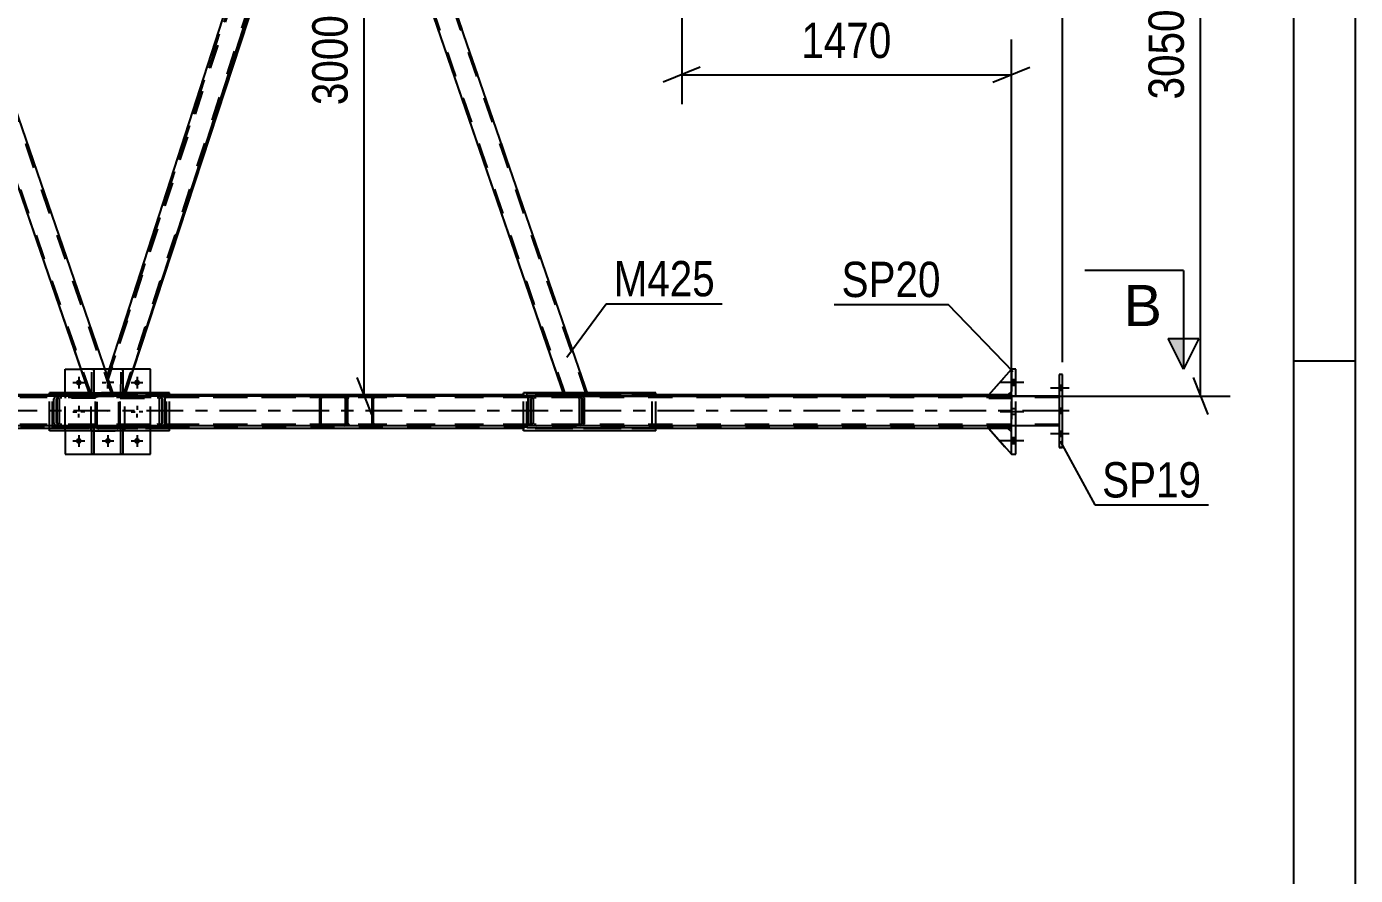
# Model space of a CAD drawing. Header units: millimetres. Extents: x -836 to 353, y -855 to -14.
# Drawn here: x 244.9 to 352.6, y -152.1 to -83.2 of the extents above; entities that cross this region are included whole.
import ezdxf

# ---------------------------------------------------------------- set-up
doc = ezdxf.new("R2010")
doc.units = ezdxf.units.MM
doc.linetypes.add('DXK_LINE_DOT2', pattern=[3.9198, 1.9599, -1.9599])
doc.linetypes.add('DXK_LINE_DOT3', pattern=[5.9187, 2.979, -0.9799, 0.9799, -0.9799])
doc.styles.add('Arial', font='ARIAL.TTF', dxfattribs={"height": 0.2})
doc.styles.add('Arial Narrow', font='ARIALN.TTF', dxfattribs={"height": 0.2})

# ---------------------------------------------------------------- blocks, each defined once
blk = doc.blocks.new('Unknown-570393895-1132')
at = {"color": 5, "linetype": 'Continuous'}
for p, q in [((352.62, -855.33), (352.62, -14.33)), ((347.62, -850.33), (347.62, -19.33)), ((352.62, -110.33), (347.62, -110.33))]:
    blk.add_line(p, q, dxfattribs=at)
blk = doc.blocks.new('Part-570393895-10914 - 10523')
at = {"color": 7, "linetype": 'DXK_LINE_DOT2'}
for p, q in [((254.91, -113.19), (252.46, -113.19)), ((252.46, -113.19), (252.46, -113.34)), ((252.46, -113.34), (254.91, -113.34)), ((252.73, -113.34), (252.73, -113.19)), ((254.91, -113.34), (254.91, -113.19))]:
    blk.add_line(p, q, dxfattribs=at)
blk = doc.blocks.new('Bolt-570393895-10649 - 10523')
at = {"linetype": 'Continuous'}
for points in [[(249.33, -112.08, -1), (248.86, -112.08, -1)], [(254.06, -112.08, -1), (253.58, -112.08, -1)], [(249.33, -116.81, -1), (248.86, -116.81, -1)], [(251.69, -116.81, -1), (251.22, -116.81, -1)], [(254.06, -116.81, -1), (253.58, -116.81, -1)]]:
    blk.add_hatch(color=1, dxfattribs=at).paths.add_polyline_path(points)
at = {"color": 1, "linetype": 'Continuous'}
for p, q in [((249.09, -111.61), (249.09, -112.56)), ((251.46, -111.61), (251.46, -111.93)), ((253.82, -111.61), (253.82, -112.56)), ((248.62, -112.08), (249.57, -112.08)), ((250.98, -112.08), (251.3, -112.08)), ((251.46, -112.56), (251.46, -112.24)), ((251.93, -112.08), (251.62, -112.08)), ((253.35, -112.08), (254.29, -112.08)), ((249.09, -113.97), (249.09, -114.29)), ((253.82, -113.97), (253.82, -114.29)), ((248.62, -114.45), (248.94, -114.45)), ((249.09, -114.92), (249.09, -114.61)), ((249.57, -114.45), (249.25, -114.45)), ((253.35, -114.45), (253.66, -114.45)), ((253.82, -114.92), (253.82, -114.61)), ((254.29, -114.45), (253.98, -114.45)), ((249.09, -116.34), (249.09, -117.28)), ((251.46, -116.34), (251.46, -117.28)), ((253.82, -116.34), (253.82, -117.28)), ((248.62, -116.81), (249.57, -116.81)), ((250.98, -116.81), (251.93, -116.81)), ((253.35, -116.81), (254.29, -116.81))]:
    blk.add_line(p, q, dxfattribs=at)
blk = doc.blocks.new('Part-570393895-10964 - 10523')
at = {"color": 7, "linetype": 'DXK_LINE_DOT2'}
for p, q in [((250.68, -113.08), (250.59, -113.1)), ((250.59, -113.1), (250.68, -113.08)), ((252.24, -113.08), (250.68, -113.08)), ((252.32, -113.1), (252.24, -113.08)), ((252.24, -113.08), (252.32, -113.1)), ((250.47, -113.22), (250.46, -113.3)), ((250.46, -113.3), (250.47, -113.22)), ((250.46, -115.59), (250.46, -113.3)), ((250.6, -113.22), (250.57, -113.26)), ((250.57, -113.26), (250.57, -113.3)), ((250.57, -115.59), (250.57, -113.3)), ((250.63, -113.2), (250.6, -113.22)), ((250.68, -113.19), (250.63, -113.2)), ((252.24, -113.19), (250.68, -113.19)), ((252.28, -113.2), (252.24, -113.19)), ((252.32, -113.22), (252.28, -113.2)), ((252.34, -113.26), (252.32, -113.22)), ((252.35, -113.3), (252.34, -113.26)), ((252.35, -115.59), (252.35, -113.3)), ((252.46, -113.3), (252.44, -113.22)), ((252.44, -113.22), (252.46, -113.3)), ((252.46, -115.59), (252.46, -113.3)), ((250.46, -115.59), (250.47, -115.68)), ((250.47, -115.68), (250.46, -115.59)), ((250.57, -115.59), (250.57, -115.63)), ((250.57, -115.63), (250.6, -115.67)), ((250.59, -115.79), (250.68, -115.81)), ((250.68, -115.81), (250.59, -115.79)), ((250.6, -115.67), (250.63, -115.69)), ((250.63, -115.69), (250.68, -115.7)), ((252.24, -115.7), (250.68, -115.7)), ((252.24, -115.81), (250.68, -115.81)), ((252.24, -115.7), (252.28, -115.69)), ((252.24, -115.81), (252.32, -115.79)), ((252.32, -115.79), (252.24, -115.81)), ((252.28, -115.69), (252.32, -115.67)), ((252.32, -115.67), (252.34, -115.63)), ((252.34, -115.63), (252.35, -115.59)), ((252.44, -115.68), (252.46, -115.59)), ((252.46, -115.59), (252.44, -115.68))]:
    blk.add_line(p, q, dxfattribs=at)
at = {"color": 7, "linetype": 'DXK_LINE_DOT3'}
blk.add_line((251.46, -114.45), (251.46, -114.45), dxfattribs=at)
at = {"color": 7, "linetype": 'DXK_LINE_DOT2'}
for centre, start, end in [((250.68, -113.3), 112.4943, 157.4943), ((250.68, -113.3), 112.4943, 157.4943), ((252.24, -113.3), 22.4943, 67.4943), ((252.24, -113.3), 22.4943, 67.4943), ((250.68, -115.59), 202.4943, 247.4943), ((250.68, -115.59), 202.4943, 247.4943), ((252.24, -115.59), 292.4943, 337.4943), ((252.24, -115.59), 292.4943, 337.4943)]:
    blk.add_arc(centre, 0.218, start, end, dxfattribs=at)
blk = doc.blocks.new('Part-570393895-11417 - 10523')
at = {"color": 7, "linetype": 'DXK_LINE_DOT2'}
for p, q in [((252.46, -115.58), (252.46, -113.18)), ((256.21, -113.18), (252.46, -113.18)), ((289.49, -113.29), (252.46, -113.29)), ((255.61, -113.2), (255.45, -113.18)), ((255.45, -113.29), (255.53, -113.3)), ((255.64, -113.36), (255.65, -113.4)), ((255.65, -115.36), (255.65, -113.4)), ((255.85, -113.4), (255.82, -113.32)), ((255.85, -115.36), (255.85, -113.4)), ((289.49, -113.18), (271.01, -113.18)), ((285.54, -113.4), (285.57, -113.32)), ((285.54, -115.36), (285.54, -113.4)), ((285.75, -113.36), (285.73, -113.4)), ((285.73, -115.36), (285.73, -113.4)), ((285.78, -113.2), (285.93, -113.18)), ((285.93, -113.29), (285.86, -113.3)), ((289.49, -113.18), (289.64, -113.2)), ((289.57, -113.3), (289.49, -113.29)), ((289.69, -113.4), (289.67, -113.36)), ((289.69, -115.37), (289.69, -113.4)), ((289.86, -113.32), (289.89, -113.4)), ((289.89, -115.37), (289.89, -113.4)), ((289.49, -115.47), (252.46, -115.47)), ((289.49, -115.58), (252.46, -115.58)), ((255.53, -115.46), (255.45, -115.47)), ((255.45, -115.58), (255.61, -115.56)), ((255.65, -115.36), (255.64, -115.4)), ((255.82, -115.45), (255.85, -115.36)), ((285.57, -115.45), (285.54, -115.36)), ((285.73, -115.36), (285.75, -115.41)), ((285.93, -115.58), (285.78, -115.57)), ((285.86, -115.47), (285.93, -115.47)), ((289.49, -115.47), (289.57, -115.47)), ((289.64, -115.57), (289.49, -115.58)), ((289.67, -115.41), (289.69, -115.37)), ((289.89, -115.37), (289.85, -115.45))]:
    blk.add_line(p, q, dxfattribs=at)
at = {"color": 2, "linetype": 'Continuous'}
blk.add_line((271.01, -113.18), (256.21, -113.18), dxfattribs=at)
at = {"color": 7, "linetype": 'DXK_LINE_DOT2'}
for centre, radius, start, end in [((255.5, -113.48), 0.185, 41.7863, 80.4144), ((255.54, -113.56), 0.369, 41.7863, 80.4144), ((285.84, -113.56), 0.369, 99.5773, 138.2054), ((285.89, -113.48), 0.185, 99.5773, 138.2054), ((289.53, -113.48), 0.185, 41.7863, 80.4144), ((289.58, -113.56), 0.369, 41.7863, 80.4144), ((255.5, -115.28), 0.185, 279.5773, 318.2054), ((255.54, -115.2), 0.369, 279.5773, 318.2054), ((285.84, -115.2), 0.369, 221.7863, 260.4144), ((285.89, -115.28), 0.185, 221.7863, 260.4144), ((289.53, -115.28), 0.185, 279.5773, 318.2054), ((289.58, -115.2), 0.369, 279.5773, 318.2054)]:
    blk.add_arc(centre, radius, start, end, dxfattribs=at)
blk = doc.blocks.new('Part-570393895-11481 - 10523')
at = {"color": 2, "linetype": 'Continuous'}
for p, q in [((288.43, -113), (285.42, -113)), ((285.42, -113.18), (285.42, -113)), ((295.59, -113), (290.35, -113)), ((295.59, -113.18), (295.59, -113)), ((285.42, -115.76), (285.42, -115.58)), ((295.59, -115.77), (285.42, -115.76)), ((295.59, -115.77), (295.59, -115.58))]:
    blk.add_line(p, q, dxfattribs=at)
at = {"color": 7, "linetype": 'DXK_LINE_DOT2'}
for p, q in [((290.35, -113), (288.43, -113)), ((285.42, -115.58), (285.42, -113.18)), ((295.59, -115.58), (295.59, -113.18))]:
    blk.add_line(p, q, dxfattribs=at)
blk = doc.blocks.new('Part-570393895-10833 - 10523')
at = {"color": 2, "linetype": 'Continuous'}
for p, q in [((249.94, -112.9), (246.71, -112.9)), ((246.71, -113.18), (246.71, -112.9)), ((256.46, -112.9), (252.89, -112.9)), ((256.46, -113.18), (256.46, -112.9)), ((246.71, -115.99), (246.71, -115.58)), ((256.46, -115.99), (246.71, -115.99)), ((256.46, -115.99), (256.46, -115.58))]:
    blk.add_line(p, q, dxfattribs=at)
at = {"color": 7, "linetype": 'DXK_LINE_DOT2'}
for p, q in [((252.89, -112.9), (249.94, -112.9)), ((246.71, -115.58), (246.71, -113.18)), ((256.46, -115.58), (256.46, -113.18))]:
    blk.add_line(p, q, dxfattribs=at)
blk = doc.blocks.new('Part-570393895-11153 - 10523')
at = {"color": 2, "linetype": 'Continuous'}
for p, q in [((249.97, -113), (246.96, -113)), ((246.96, -113.18), (246.96, -113)), ((256.21, -113), (252.85, -113)), ((256.21, -113.18), (256.21, -113)), ((246.96, -115.76), (246.96, -115.58)), ((256.21, -115.76), (246.96, -115.76)), ((256.21, -115.76), (256.21, -115.58))]:
    blk.add_line(p, q, dxfattribs=at)
at = {"color": 7, "linetype": 'DXK_LINE_DOT2'}
for p, q in [((252.85, -113), (249.97, -113)), ((246.96, -115.58), (246.96, -113.18)), ((256.21, -115.58), (256.21, -113.18))]:
    blk.add_line(p, q, dxfattribs=at)
blk = doc.blocks.new('Part-570393895-10878 - 10523')
at = {"color": 2, "linetype": 'Continuous'}
for p, q in [((230.96, -57.73), (230.94, -57.73)), ((232.72, -57.73), (230.96, -57.73)), ((232.87, -57.73), (232.72, -57.73)), ((232.87, -57.73), (251.4, -111.57)), ((250.03, -113.18), (231.62, -59.69))]:
    blk.add_line(p, q, dxfattribs=at)
at = {"color": 7, "linetype": 'DXK_LINE_DOT2'}
for p, q in [((231.62, -59.69), (230.94, -57.73)), ((250.15, -113.18), (231.06, -57.73)), ((251.84, -113.18), (232.75, -57.73)), ((232.85, -57.73), (232.8, -57.73)), ((232.87, -57.73), (232.85, -57.73)), ((251.96, -113.18), (251.4, -111.57)), ((250.03, -113.18), (251.96, -113.18)), ((250.03, -113.18), (250.05, -113.18))]:
    blk.add_line(p, q, dxfattribs=at)
blk = doc.blocks.new('Part-570393895-10883 - 10523')
at = {"color": 2, "linetype": 'Continuous'}
for p, q in [((269.42, -57.73), (269.4, -57.73)), ((269.42, -57.73), (271.18, -57.73)), ((271.32, -57.73), (271.18, -57.73)), ((290.42, -113.18), (271.32, -57.73)), ((288.49, -113.18), (270.08, -59.69))]:
    blk.add_line(p, q, dxfattribs=at)
at = {"color": 7, "linetype": 'DXK_LINE_DOT2'}
for p, q in [((270.08, -59.69), (269.4, -57.73)), ((288.61, -113.18), (269.52, -57.73)), ((290.3, -113.18), (271.21, -57.73)), ((271.31, -57.73), (271.26, -57.73)), ((271.32, -57.73), (271.31, -57.73)), ((288.49, -113.18), (290.42, -113.18)), ((288.49, -113.18), (288.51, -113.18))]:
    blk.add_line(p, q, dxfattribs=at)
blk = doc.blocks.new('Part-570393895-10917 - 10523')
at = {"color": 7, "linetype": 'DXK_LINE_DOT2'}
for p, q in [((254.91, -115.56), (252.46, -115.56)), ((252.46, -115.56), (252.46, -115.7)), ((252.46, -115.7), (254.91, -115.7)), ((252.73, -115.7), (252.73, -115.56)), ((254.91, -115.7), (254.91, -115.56))]:
    blk.add_line(p, q, dxfattribs=at)
blk = doc.blocks.new('Part-570393895-10920 - 10523')
at = {"color": 7, "linetype": 'DXK_LINE_DOT2'}
for p, q in [((250.46, -113.19), (248, -113.19)), ((248, -113.19), (248, -113.34)), ((250.46, -113.34), (248, -113.34)), ((250.18, -113.34), (250.18, -113.19)), ((250.46, -113.34), (250.46, -113.19))]:
    blk.add_line(p, q, dxfattribs=at)
blk = doc.blocks.new('Part-570393895-10923 - 10523')
at = {"color": 2, "linetype": 'Continuous'}
for p, q in [((248, -112.9), (248, -110.99)), ((248, -110.99), (249.28, -110.99)), ((251.59, -110.99), (251.2, -110.99)), ((254.91, -110.99), (253.52, -110.99)), ((254.91, -112.9), (254.91, -110.99)), ((248, -115.99), (248, -117.9)), ((254.91, -117.9), (254.91, -115.99)), ((248, -117.9), (254.91, -117.9))]:
    blk.add_line(p, q, dxfattribs=at)
at = {"color": 7, "linetype": 'DXK_LINE_DOT2'}
for p, q in [((251.2, -110.99), (249.28, -110.99)), ((253.52, -110.99), (251.59, -110.99)), ((248, -115.99), (248, -112.9)), ((254.91, -115.99), (254.91, -112.9))]:
    blk.add_line(p, q, dxfattribs=at)
blk = doc.blocks.new('Part-570393895-11054 - 10523')
at = {"color": 7, "linetype": 'DXK_LINE_DOT2'}
for p, q in [((322.9, -115.57), (322.9, -115.56)), ((324.72, -115.56), (322.9, -115.56)), ((322.9, -115.58), (322.9, -115.57)), ((324.44, -115.7), (324.44, -115.56)), ((324.72, -115.58), (324.72, -115.56))]:
    blk.add_line(p, q, dxfattribs=at)
at = {"color": 2, "linetype": 'Continuous'}
for p, q in [((322.9, -115.7), (322.9, -115.58)), ((324.72, -115.7), (322.9, -115.7)), ((324.72, -115.7), (324.72, -115.58))]:
    blk.add_line(p, q, dxfattribs=at)
blk = doc.blocks.new('Part-570393895-11048 - 10523')
at = {"color": 7, "linetype": 'DXK_LINE_DOT2'}
for p, q in [((324.72, -115.56), (322.9, -115.56)), ((322.9, -115.56), (322.9, -115.7)), ((322.9, -115.7), (324.72, -115.7)), ((324.44, -115.7), (324.44, -115.56)), ((324.72, -115.7), (324.72, -115.56))]:
    blk.add_line(p, q, dxfattribs=at)
blk = doc.blocks.new('Part-570393895-10935 - 10523')
at = {"color": 7, "linetype": 'DXK_LINE_DOT2'}
for p, q in [((271.64, -58.64), (269.71, -58.64)), ((270.23, -60.13), (269.71, -58.64)), ((288.57, -113.08), (269.83, -58.64)), ((290.27, -113.08), (271.52, -58.64)), ((290.38, -113.08), (271.64, -58.64)), ((288.46, -113.08), (288.4, -112.9)), ((288.46, -113.08), (290.38, -113.08)), ((288.46, -113.08), (288.48, -113.08))]:
    blk.add_line(p, q, dxfattribs=at)
at = {"color": 2, "linetype": 'Continuous'}
blk.add_line((288.4, -112.9), (270.23, -60.13), dxfattribs=at)
blk = doc.blocks.new('Part-570393895-10940 - 10523')
at = {"color": 2, "linetype": 'Continuous'}
for p, q in [((322.9, -113.08), (324.72, -110.99)), ((324.44, -113.08), (322.9, -113.08)), ((324.72, -112.81), (324.44, -113.08))]:
    blk.add_line(p, q, dxfattribs=at)
at = {"color": 7, "linetype": 'DXK_LINE_DOT2'}
blk.add_line((324.72, -110.99), (324.72, -112.81), dxfattribs=at)
blk = doc.blocks.new('Part-570393895-10943 - 10523')
at = {"color": 7, "linetype": 'DXK_LINE_DOT2'}
for p, q in [((250.15, -113.19), (250.15, -110.99)), ((250.15, -110.99), (250.3, -110.99)), ((250.3, -110.99), (250.3, -113.19)), ((250.15, -112.92), (250.3, -112.92)), ((250.3, -113.19), (250.15, -113.19))]:
    blk.add_line(p, q, dxfattribs=at)
blk = doc.blocks.new('Part-570393895-10946 - 10523')
at = {"color": 2, "linetype": 'Continuous'}
for p, q in [((324.44, -115.81), (322.9, -115.81)), ((322.9, -115.81), (324.72, -117.9)), ((324.72, -116.08), (324.44, -115.81))]:
    blk.add_line(p, q, dxfattribs=at)
at = {"color": 7, "linetype": 'DXK_LINE_DOT2'}
blk.add_line((324.72, -117.9), (324.72, -116.08), dxfattribs=at)
blk = doc.blocks.new('Part-570393895-10993 - 10523')
at = {"color": 2, "linetype": 'Continuous'}
for p, q in [((328.88, -111.43), (328.59, -111.43)), ((328.59, -111.43), (328.59, -117.34)), ((328.88, -117.34), (328.88, -111.43)), ((328.59, -117.34), (328.88, -117.34))]:
    blk.add_line(p, q, dxfattribs=at)
at = {"color": 7, "linetype": 'DXK_LINE_DOT2'}
for p, q in [((328.88, -111.43), (328.59, -111.43)), ((328.88, -117.34), (328.59, -117.34))]:
    blk.add_line(p, q, dxfattribs=at)
blk = doc.blocks.new('Part-570393895-11352 - 10523')
at = {"color": 7, "linetype": 'DXK_LINE_DOT2'}
for p, q in [((250.09, -115.99), (250.09, -112.9)), ((250.09, -112.9), (252.82, -112.9)), ((252.82, -115.99), (252.82, -112.9)), ((250.09, -115.99), (252.82, -115.99))]:
    blk.add_line(p, q, dxfattribs=at)
blk = doc.blocks.new('Part-570393895-11035 - 10523')
at = {"color": 2, "linetype": 'Continuous'}
for p, q in [((328.59, -113.18), (-8.43, -113.18)), ((328.59, -115.58), (-8.43, -115.58))]:
    blk.add_line(p, q, dxfattribs=at)
at = {"color": 7, "linetype": 'DXK_LINE_DOT2'}
for p, q in [((328.59, -113.29), (-8.43, -113.29)), ((328.59, -113.18), (328.59, -115.58)), ((328.59, -115.47), (-8.43, -115.47))]:
    blk.add_line(p, q, dxfattribs=at)
at = {"color": 7, "linetype": 'DXK_LINE_DOT3'}
blk.add_line((328.59, -114.38), (-8.43, -114.38), dxfattribs=at)
blk = doc.blocks.new('Part-570393895-11036 - 10523')
at = {"color": 7, "linetype": 'DXK_LINE_DOT2'}
for p, q in [((324.44, -113.08), (54.42, -113.08)), ((256.46, -113.08), (246.71, -113.08)), ((295.89, -113.08), (285.17, -113.08)), ((324.72, -113.08), (324.72, -115.81)), ((324.72, -113.19), (-7.26, -113.19)), ((324.72, -115.7), (-7.26, -115.7)), ((324.44, -115.81), (54.42, -115.81)), ((256.46, -115.81), (246.71, -115.81)), ((295.89, -115.81), (285.17, -115.81))]:
    blk.add_line(p, q, dxfattribs=at)
at = {"color": 2, "linetype": 'Continuous'}
for p, q in [((246.71, -113.08), (218, -113.08)), ((285.17, -113.08), (256.46, -113.08)), ((322.9, -113.08), (295.89, -113.08)), ((324.72, -113.08), (324.44, -113.08)), ((246.71, -115.81), (218, -115.81)), ((285.17, -115.81), (256.46, -115.81)), ((322.9, -115.81), (295.89, -115.81)), ((324.72, -115.81), (324.44, -115.81))]:
    blk.add_line(p, q, dxfattribs=at)
blk = doc.blocks.new('Part-570393895-11051 - 10523')
at = {"color": 7, "linetype": 'DXK_LINE_DOT2'}
for p, q in [((324.72, -113.19), (322.9, -113.19)), ((322.9, -113.19), (322.9, -113.34)), ((322.9, -113.34), (324.72, -113.34)), ((324.44, -113.34), (324.44, -113.19)), ((324.72, -113.34), (324.72, -113.19))]:
    blk.add_line(p, q, dxfattribs=at)
blk = doc.blocks.new('Part-570393895-11496 - 10523')
at = {"color": 7, "linetype": 'DXK_LINE_DOT2'}
for p, q in [((322.9, -113.08), (324.72, -110.99)), ((324.72, -110.99), (324.72, -112.81)), ((324.44, -113.08), (322.9, -113.08)), ((324.72, -112.81), (324.44, -113.08))]:
    blk.add_line(p, q, dxfattribs=at)
blk = doc.blocks.new('Part-570393895-11093 - 10523')
at = {"color": 7, "linetype": 'DXK_LINE_DOT2'}
for p, q in [((322.9, -113.34), (322.9, -113.19)), ((322.9, -113.19), (324.72, -113.19)), ((324.72, -113.34), (322.9, -113.34)), ((324.44, -113.34), (324.44, -113.19)), ((324.72, -113.19), (324.72, -113.34))]:
    blk.add_line(p, q, dxfattribs=at)
blk = doc.blocks.new('Bolt-570393895-11098 - 10523')
at = {"linetype": 'Continuous'}
for points in [[(325.08, -112.32), (325.08, -111.85), (324.72, -111.85), (324.72, -112.32)], [(325.08, -112.32), (325.08, -111.85), (324.72, -111.85), (324.72, -112.32)], [(325.08, -112.32), (325.08, -111.85), (324.72, -111.85), (324.72, -112.32)], [(325.08, -117.05), (325.08, -116.57), (324.72, -116.57), (324.72, -117.05)], [(325.08, -117.05), (325.08, -116.57), (324.72, -116.57), (324.72, -117.05)], [(325.08, -117.05), (325.08, -116.57), (324.72, -116.57), (324.72, -117.05)]]:
    blk.add_hatch(color=1, dxfattribs=at).paths.add_polyline_path(points)
at = {"color": 1, "linetype": 'Continuous'}
for p, q in [((325.08, -111.85), (324.72, -111.85)), ((325.08, -111.85), (324.72, -111.85)), ((325.08, -111.85), (324.72, -111.85)), ((325.72, -112.08), (323.81, -112.08)), ((325.72, -112.08), (323.81, -112.08)), ((325.72, -112.08), (323.81, -112.08)), ((325.08, -112.32), (324.72, -112.32)), ((325.08, -112.32), (324.72, -112.32)), ((325.08, -112.32), (324.72, -112.32)), ((325.72, -116.81), (323.81, -116.81)), ((325.72, -116.81), (323.81, -116.81)), ((325.72, -116.81), (323.81, -116.81)), ((325.08, -116.57), (324.72, -116.57)), ((325.08, -116.57), (324.72, -116.57)), ((325.08, -116.57), (324.72, -116.57)), ((325.08, -117.05), (324.72, -117.05)), ((325.08, -117.05), (324.72, -117.05)), ((325.08, -117.05), (324.72, -117.05))]:
    blk.add_line(p, q, dxfattribs=at)
at = {"color": 1, "linetype": 'DXK_LINE_DOT2'}
for p, q in [((325.08, -114.21), (324.72, -114.21)), ((325.08, -114.21), (324.72, -114.21)), ((325.72, -114.45), (323.81, -114.45)), ((325.72, -114.45), (323.81, -114.45)), ((325.08, -114.68), (324.72, -114.68)), ((325.08, -114.68), (324.72, -114.68))]:
    blk.add_line(p, q, dxfattribs=at)
blk = doc.blocks.new('Part-570393895-11119 - 10523')
at = {"color": 7, "linetype": 'DXK_LINE_DOT2'}
for p, q in [((232.36, -113.4), (232.37, -113.32)), ((232.36, -115.36), (232.36, -113.4)), ((232.37, -113.32), (232.42, -113.25)), ((232.42, -113.25), (232.48, -113.2)), ((232.47, -113.36), (232.46, -113.4)), ((232.46, -115.36), (232.46, -113.4)), ((232.49, -113.32), (232.47, -113.36)), ((232.55, -113.18), (232.48, -113.2)), ((232.52, -113.3), (232.49, -113.32)), ((232.56, -113.29), (232.52, -113.3)), ((250.46, -113.29), (232.56, -113.29)), ((234.34, -113.18), (234.41, -113.2)), ((234.37, -113.3), (234.34, -113.29)), ((234.41, -113.32), (234.37, -113.3)), ((234.41, -113.2), (234.47, -113.25)), ((234.43, -113.36), (234.41, -113.32)), ((234.43, -113.4), (234.43, -113.36)), ((234.43, -115.36), (234.43, -113.4)), ((234.47, -113.25), (234.52, -113.32)), ((234.52, -113.32), (234.53, -113.4)), ((234.53, -115.36), (234.53, -113.4)), ((250.46, -113.18), (246.96, -113.18)), ((247.36, -113.32), (247.33, -113.4)), ((247.33, -115.37), (247.33, -113.4)), ((247.52, -113.4), (247.54, -113.36)), ((247.52, -115.37), (247.52, -113.4)), ((247.72, -113.18), (247.57, -113.2)), ((247.65, -113.3), (247.72, -113.29)), ((250.46, -115.58), (250.46, -113.18)), ((232.37, -115.45), (232.36, -115.36)), ((232.42, -115.52), (232.37, -115.45)), ((232.48, -115.57), (232.42, -115.52)), ((232.46, -115.36), (232.46, -115.41)), ((232.46, -115.41), (232.49, -115.44)), ((232.56, -115.58), (232.48, -115.57)), ((232.49, -115.44), (232.52, -115.46)), ((232.52, -115.46), (232.56, -115.47)), ((250.46, -115.47), (232.56, -115.47)), ((250.46, -115.58), (232.56, -115.58)), ((234.34, -115.47), (234.37, -115.46)), ((234.41, -115.57), (234.34, -115.58)), ((234.37, -115.46), (234.4, -115.44)), ((234.4, -115.44), (234.43, -115.41)), ((234.47, -115.52), (234.41, -115.57)), ((234.43, -115.41), (234.43, -115.36)), ((234.52, -115.45), (234.47, -115.52)), ((234.53, -115.36), (234.52, -115.45)), ((247.33, -115.37), (247.36, -115.45)), ((247.54, -115.41), (247.52, -115.37)), ((247.57, -115.57), (247.72, -115.58)), ((247.72, -115.47), (247.64, -115.47))]:
    blk.add_line(p, q, dxfattribs=at)
at = {"color": 2, "linetype": 'Continuous'}
for p, q in [((232.56, -113.18), (232.55, -113.18)), ((246.96, -113.18), (232.56, -113.18))]:
    blk.add_line(p, q, dxfattribs=at)
at = {"color": 7, "linetype": 'DXK_LINE_DOT2'}
for centre, radius, start, end in [((247.63, -113.56), 0.369, 99.5773, 138.2054), ((247.68, -113.48), 0.185, 99.5773, 138.2054), ((247.63, -115.2), 0.369, 221.7863, 260.4144), ((247.68, -115.28), 0.185, 221.7863, 260.4144)]:
    blk.add_arc(centre, radius, start, end, dxfattribs=at)
blk = doc.blocks.new('Part-570393895-11134 - 10523')
at = {"color": 2, "linetype": 'Continuous'}
for p, q in [((325.08, -110.99), (324.72, -110.99)), ((324.72, -113.18), (324.72, -110.99)), ((325.08, -113.18), (325.08, -110.99)), ((324.72, -117.9), (324.72, -115.58)), ((325.08, -117.9), (325.08, -115.58)), ((324.72, -117.9), (325.08, -117.9))]:
    blk.add_line(p, q, dxfattribs=at)
at = {"color": 7, "linetype": 'DXK_LINE_DOT2'}
for p, q in [((324.72, -115.58), (324.72, -113.18)), ((325.08, -115.58), (325.08, -113.18))]:
    blk.add_line(p, q, dxfattribs=at)
blk = doc.blocks.new('Part-570393895-11170 - 10523')
at = {"color": 7, "linetype": 'DXK_LINE_DOT2'}
for p, q in [((250.68, -113.08), (250.6, -113.1)), ((250.6, -113.1), (250.68, -113.08)), ((252.24, -113.08), (250.68, -113.08)), ((252.33, -113.1), (252.24, -113.08)), ((252.24, -113.08), (252.33, -113.1)), ((250.48, -113.22), (250.46, -113.3)), ((250.46, -113.3), (250.48, -113.22)), ((250.46, -115.59), (250.46, -113.3)), ((250.58, -113.26), (250.57, -113.3)), ((250.57, -115.59), (250.57, -113.3)), ((250.6, -113.22), (250.58, -113.26)), ((250.64, -113.2), (250.6, -113.22)), ((250.68, -113.19), (250.64, -113.2)), ((252.24, -113.19), (250.68, -113.19)), ((252.29, -113.2), (252.24, -113.19)), ((252.32, -113.23), (252.29, -113.2)), ((252.35, -113.26), (252.32, -113.23)), ((252.35, -113.3), (252.35, -113.26)), ((252.35, -115.59), (252.35, -113.3)), ((252.46, -113.3), (252.45, -113.22)), ((252.45, -113.22), (252.46, -113.3)), ((252.46, -115.59), (252.46, -113.3)), ((250.46, -115.59), (250.48, -115.68)), ((250.48, -115.68), (250.46, -115.59)), ((250.57, -115.59), (250.58, -115.63)), ((250.58, -115.63), (250.6, -115.67)), ((250.6, -115.67), (250.64, -115.69)), ((250.68, -115.81), (250.6, -115.79)), ((250.64, -115.69), (250.68, -115.7)), ((252.24, -115.7), (250.68, -115.7)), ((252.24, -115.7), (252.29, -115.69)), ((252.33, -115.79), (252.24, -115.81)), ((252.29, -115.69), (252.32, -115.67)), ((252.32, -115.67), (252.35, -115.63)), ((252.35, -115.63), (252.35, -115.59)), ((252.45, -115.68), (252.46, -115.59)), ((252.46, -115.59), (252.45, -115.68))]:
    blk.add_line(p, q, dxfattribs=at)
at = {"color": 2, "linetype": 'Continuous'}
for p, q in [((250.6, -115.79), (250.68, -115.81)), ((252.24, -115.81), (250.68, -115.81)), ((252.24, -115.81), (252.33, -115.79))]:
    blk.add_line(p, q, dxfattribs=at)
at = {"color": 7, "linetype": 'DXK_LINE_DOT2'}
for centre, start, end in [((250.68, -113.3), 112.4943, 157.4943), ((250.68, -113.3), 112.4943, 157.4943), ((252.24, -113.3), 22.4943, 67.4943), ((252.24, -113.3), 22.4943, 67.4943), ((250.68, -115.59), 202.4943, 232.2226), ((250.68, -115.59), 202.4943, 247.4943), ((252.24, -115.59), 292.4943, 337.4943), ((252.24, -115.59), 307.79, 337.4943)]:
    blk.add_arc(centre, 0.218, start, end, dxfattribs=at)
at = {"color": 2, "linetype": 'Continuous'}
for centre, start, end in [((250.68, -115.59), 232.2226, 247.4943), ((252.24, -115.59), 292.4943, 307.79)]:
    blk.add_arc(centre, 0.218, start, end, dxfattribs=at)
blk = doc.blocks.new('Part-570393895-11176 - 10523')
at = {"color": 7, "linetype": 'DXK_LINE_DOT2'}
for p, q in [((213.07, -113.32), (213.04, -113.4)), ((213.04, -115.36), (213.04, -113.4)), ((213.24, -113.4), (213.26, -113.36)), ((213.24, -115.36), (213.24, -113.4)), ((213.43, -113.18), (213.29, -113.2)), ((213.36, -113.3), (213.44, -113.29)), ((213.44, -113.18), (213.43, -113.18)), ((217.76, -113.18), (213.44, -113.18)), ((250.46, -113.29), (213.44, -113.29)), ((217.15, -113.2), (217, -113.18)), ((217, -113.29), (217.07, -113.3)), ((217.18, -113.36), (217.19, -113.4)), ((217.19, -115.36), (217.19, -113.4)), ((217.39, -113.4), (217.36, -113.32)), ((217.39, -115.36), (217.39, -113.4)), ((250.46, -113.18), (232.56, -113.18)), ((247.08, -113.4), (247.11, -113.32)), ((247.08, -115.36), (247.08, -113.4)), ((247.29, -113.36), (247.28, -113.4)), ((247.28, -115.36), (247.28, -113.4)), ((247.32, -113.2), (247.47, -113.18)), ((247.47, -113.29), (247.4, -113.3)), ((250.46, -115.58), (250.46, -113.18)), ((213.04, -115.36), (213.07, -115.45)), ((213.26, -115.4), (213.24, -115.36)), ((213.29, -115.56), (213.44, -115.58)), ((213.44, -115.47), (213.36, -115.46)), ((250.46, -115.47), (213.44, -115.47)), ((250.46, -115.58), (213.44, -115.58)), ((217.07, -115.46), (217, -115.47)), ((217, -115.58), (217.15, -115.56)), ((217.19, -115.36), (217.18, -115.4)), ((217.36, -115.45), (217.39, -115.36)), ((247.11, -115.45), (247.08, -115.36)), ((247.28, -115.36), (247.29, -115.41)), ((247.47, -115.58), (247.32, -115.57)), ((247.4, -115.47), (247.47, -115.47))]:
    blk.add_line(p, q, dxfattribs=at)
at = {"color": 2, "linetype": 'Continuous'}
blk.add_line((232.56, -113.18), (217.76, -113.18), dxfattribs=at)
at = {"color": 7, "linetype": 'DXK_LINE_DOT2'}
for centre, radius, start, end in [((213.35, -113.56), 0.369, 99.5773, 138.2054), ((213.39, -113.48), 0.185, 99.5773, 138.2054), ((217.04, -113.48), 0.185, 41.7863, 80.4144), ((217.09, -113.56), 0.369, 41.7863, 80.4144), ((247.38, -113.56), 0.369, 99.5773, 138.2054), ((247.43, -113.48), 0.185, 99.5773, 138.2054), ((213.35, -115.2), 0.369, 221.7863, 260.4144), ((213.39, -115.28), 0.185, 221.7863, 260.4144), ((217.04, -115.28), 0.185, 279.5773, 318.2054), ((217.09, -115.2), 0.369, 279.5773, 318.2054), ((247.38, -115.2), 0.369, 221.7863, 260.4144), ((247.43, -115.28), 0.185, 221.7863, 260.4144)]:
    blk.add_arc(centre, radius, start, end, dxfattribs=at)
blk = doc.blocks.new('Part-570393895-11194 - 10523')
at = {"color": 7, "linetype": 'DXK_LINE_DOT2'}
for p, q in [((233.18, -58.64), (231.26, -58.64)), ((231.77, -60.13), (231.26, -58.64)), ((250.12, -113.08), (231.37, -58.64)), ((251.81, -113.08), (233.06, -58.64)), ((251.92, -113.08), (233.18, -58.64)), ((250, -113.08), (249.94, -112.9)), ((250, -113.08), (251.92, -113.08)), ((250, -113.08), (250.02, -113.08))]:
    blk.add_line(p, q, dxfattribs=at)
at = {"color": 2, "linetype": 'Continuous'}
blk.add_line((249.94, -112.9), (231.77, -60.13), dxfattribs=at)
blk = doc.blocks.new('Bolt-570393895-11211 - 10523')
at = {"linetype": 'Continuous'}
for points in [[(328.88, -112.72), (328.88, -112.32), (328.59, -112.32), (328.59, -112.72)], [(328.88, -112.72), (328.88, -112.32), (328.59, -112.32), (328.59, -112.72)], [(328.88, -112.72), (328.88, -112.32), (328.59, -112.32), (328.59, -112.72)], [(328.88, -114.58), (328.88, -114.18), (328.59, -114.18), (328.59, -114.58)], [(328.88, -114.58), (328.88, -114.18), (328.59, -114.18), (328.59, -114.58)], [(328.88, -116.45), (328.88, -116.05), (328.59, -116.05), (328.59, -116.45)], [(328.88, -116.45), (328.88, -116.05), (328.59, -116.05), (328.59, -116.45)], [(328.88, -116.45), (328.88, -116.05), (328.59, -116.05), (328.59, -116.45)]]:
    blk.add_hatch(color=1, dxfattribs=at).paths.add_polyline_path(points)
at = {"color": 1, "linetype": 'Continuous'}
for p, q in [((329.41, -112.52), (327.9, -112.52)), ((329.41, -112.52), (327.9, -112.52)), ((329.41, -112.52), (327.9, -112.52)), ((328.88, -112.32), (328.59, -112.32)), ((328.88, -112.32), (328.59, -112.32)), ((328.88, -112.32), (328.59, -112.32)), ((328.88, -112.72), (328.59, -112.72)), ((328.88, -112.72), (328.59, -112.72)), ((328.88, -112.72), (328.59, -112.72)), ((328.88, -114.18), (328.59, -114.18)), ((328.88, -114.18), (328.59, -114.18)), ((329.41, -114.38), (327.9, -114.38)), ((329.41, -114.38), (327.9, -114.38)), ((328.88, -114.58), (328.59, -114.58)), ((328.88, -114.58), (328.59, -114.58)), ((329.41, -116.25), (327.9, -116.25)), ((329.41, -116.25), (327.9, -116.25)), ((329.41, -116.25), (327.9, -116.25)), ((328.88, -116.05), (328.59, -116.05)), ((328.88, -116.05), (328.59, -116.05)), ((328.88, -116.05), (328.59, -116.05)), ((328.88, -116.45), (328.59, -116.45)), ((328.88, -116.45), (328.59, -116.45)), ((328.88, -116.45), (328.59, -116.45))]:
    blk.add_line(p, q, dxfattribs=at)
blk = doc.blocks.new('Part-570393895-11215 - 10523')
at = {"color": 7, "linetype": 'DXK_LINE_DOT2'}
for p, q in [((250.46, -115.56), (248, -115.56)), ((248, -115.56), (248, -115.7)), ((250.46, -115.7), (248, -115.7)), ((250.18, -115.7), (250.18, -115.56)), ((250.46, -115.7), (250.46, -115.56))]:
    blk.add_line(p, q, dxfattribs=at)
blk = doc.blocks.new('Part-570393895-11334 - 10523')
at = {"color": 7, "linetype": 'DXK_LINE_DOT2'}
for p, q in [((250.15, -115.99), (250.15, -115.7)), ((250.15, -115.7), (250.3, -115.7)), ((250.15, -115.98), (250.3, -115.98)), ((250.3, -115.7), (250.3, -115.99))]:
    blk.add_line(p, q, dxfattribs=at)
at = {"color": 2, "linetype": 'Continuous'}
for p, q in [((250.15, -117.9), (250.15, -115.99)), ((250.3, -115.99), (250.3, -117.9)), ((250.3, -117.9), (250.15, -117.9))]:
    blk.add_line(p, q, dxfattribs=at)
blk = doc.blocks.new('Part-570393895-11397 - 10523')
at = {"color": 2, "linetype": 'Continuous'}
for p, q in [((251.4, -111.57), (268.8, -57.73)), ((269.4, -57.73), (268.8, -57.73)), ((269.96, -59.35), (269.4, -57.73)), ((252.79, -113.18), (270.08, -59.69)), ((270.08, -59.69), (269.96, -59.35)), ((251.96, -113.18), (251.4, -111.57))]:
    blk.add_line(p, q, dxfattribs=at)
at = {"color": 7, "linetype": 'DXK_LINE_DOT2'}
for p, q in [((251.46, -111.75), (268.92, -57.73)), ((268.82, -57.73), (268.8, -57.73)), ((252.68, -113.18), (270.02, -59.52)), ((270.08, -59.69), (270, -59.48)), ((252.79, -113.18), (251.96, -113.18))]:
    blk.add_line(p, q, dxfattribs=at)
blk = doc.blocks.new('Part-570393895-11398 - 10523')
at = {"color": 7, "linetype": 'DXK_LINE_DOT2'}
for p, q in [((268.8, -58.64), (251.41, -111.6)), ((268.92, -58.64), (251.47, -111.77)), ((269.71, -58.64), (268.8, -58.64)), ((270.08, -59.69), (269.71, -58.64)), ((252.72, -113.08), (270.17, -59.95)), ((270.23, -60.13), (270.13, -59.85)), ((251.92, -113.08), (251.41, -111.6)), ((252.84, -113.08), (251.92, -113.08)), ((252.84, -113.08), (252.9, -112.9))]:
    blk.add_line(p, q, dxfattribs=at)
at = {"color": 2, "linetype": 'Continuous'}
for p, q in [((252.9, -112.9), (270.23, -60.13)), ((270.11, -59.78), (270.08, -59.69)), ((270.23, -60.13), (270.11, -59.78))]:
    blk.add_line(p, q, dxfattribs=at)
blk = doc.blocks.new('Part-570393895-11414 - 10523')
at = {"color": 7, "linetype": 'DXK_LINE_DOT2'}
for p, q in [((270.82, -113.4), (270.83, -113.32)), ((270.82, -115.36), (270.82, -113.4)), ((270.83, -113.32), (270.87, -113.25)), ((270.87, -113.25), (270.94, -113.2)), ((270.94, -113.32), (270.92, -113.36)), ((270.92, -113.36), (270.92, -113.4)), ((270.92, -115.36), (270.92, -113.4)), ((271.01, -113.18), (270.94, -113.2)), ((270.98, -113.3), (270.94, -113.32)), ((271.01, -113.29), (270.98, -113.3)), ((289.74, -113.29), (271.01, -113.29)), ((272.79, -113.18), (272.87, -113.2)), ((272.83, -113.3), (272.79, -113.29)), ((272.86, -113.32), (272.83, -113.3)), ((272.88, -113.36), (272.86, -113.32)), ((272.87, -113.2), (272.93, -113.25)), ((272.89, -113.4), (272.88, -113.36)), ((272.89, -115.36), (272.89, -113.4)), ((272.93, -113.25), (272.98, -113.32)), ((272.98, -113.32), (272.99, -113.4)), ((272.99, -115.36), (272.99, -113.4)), ((289.74, -113.18), (285.42, -113.18)), ((285.81, -113.32), (285.78, -113.4)), ((285.78, -115.37), (285.78, -113.4)), ((285.98, -113.4), (286, -113.36)), ((285.98, -115.37), (285.98, -113.4)), ((286.18, -113.18), (286.03, -113.2)), ((286.1, -113.3), (286.18, -113.29)), ((289.89, -113.2), (289.74, -113.18)), ((289.74, -113.29), (289.81, -113.3)), ((290.02, -113.25), (289.89, -113.2)), ((289.92, -113.36), (289.93, -113.4)), ((289.93, -115.37), (289.93, -113.4)), ((290.09, -113.31), (290.02, -113.25)), ((290.09, -115.46), (290.09, -113.31)), ((290.1, -113.32), (290.09, -113.31)), ((290.11, -113.4), (290.1, -113.32)), ((290.11, -115.37), (290.11, -113.4)), ((270.83, -115.45), (270.82, -115.36)), ((270.87, -115.52), (270.83, -115.45)), ((270.94, -115.57), (270.87, -115.52)), ((270.92, -115.36), (270.92, -115.41)), ((270.92, -115.41), (270.94, -115.44)), ((270.94, -115.44), (270.98, -115.46)), ((271.01, -115.58), (270.94, -115.57)), ((270.98, -115.46), (271.01, -115.47)), ((289.74, -115.47), (271.01, -115.47)), ((289.74, -115.58), (271.01, -115.58)), ((272.79, -115.47), (272.83, -115.46)), ((272.87, -115.57), (272.79, -115.58)), ((272.83, -115.46), (272.86, -115.44)), ((272.86, -115.44), (272.88, -115.41)), ((272.93, -115.52), (272.87, -115.57)), ((272.88, -115.41), (272.89, -115.36)), ((272.98, -115.45), (272.93, -115.52)), ((272.99, -115.36), (272.98, -115.45)), ((285.78, -115.37), (285.81, -115.45)), ((286, -115.41), (285.98, -115.37)), ((286.03, -115.57), (286.18, -115.58)), ((286.18, -115.47), (286.1, -115.47)), ((289.81, -115.47), (289.74, -115.47)), ((289.74, -115.58), (289.89, -115.57)), ((289.89, -115.57), (290.02, -115.52)), ((289.93, -115.37), (289.92, -115.41)), ((290.02, -115.52), (290.09, -115.46)), ((290.09, -115.46), (290.1, -115.45)), ((290.1, -115.45), (290.11, -115.37))]:
    blk.add_line(p, q, dxfattribs=at)
at = {"color": 2, "linetype": 'Continuous'}
for p in [(285.42, -113.18), (271.01, -113.18)]:
    blk.add_line(p, (271.01, -113.18), dxfattribs=at)
at = {"color": 7, "linetype": 'DXK_LINE_DOT2'}
for centre, radius, start, end in [((286.09, -113.56), 0.369, 99.5773, 138.2054), ((286.13, -113.48), 0.185, 99.5773, 138.2054), ((289.78, -113.48), 0.185, 41.7863, 80.4144), ((286.09, -115.2), 0.369, 221.7863, 260.4144), ((286.13, -115.28), 0.185, 221.7863, 260.4144), ((289.78, -115.28), 0.185, 279.5773, 318.2054)]:
    blk.add_arc(centre, radius, start, end, dxfattribs=at)
blk = doc.blocks.new('Part-570393895-11444 - 10523')
at = {"color": 7, "linetype": 'DXK_LINE_DOT2'}
for p, q in [((252.51, -113.19), (252.52, -110.99)), ((252.52, -110.99), (252.66, -110.99)), ((252.66, -110.99), (252.66, -113.19)), ((252.51, -112.92), (252.66, -112.92)), ((252.66, -113.19), (252.51, -113.19))]:
    blk.add_line(p, q, dxfattribs=at)
blk = doc.blocks.new('Part-570393895-11447 - 10523')
at = {"color": 7, "linetype": 'DXK_LINE_DOT2'}
for p, q in [((252.51, -115.99), (252.51, -115.7)), ((252.51, -115.7), (252.66, -115.7)), ((252.51, -115.98), (252.66, -115.98)), ((252.66, -115.7), (252.66, -115.99))]:
    blk.add_line(p, q, dxfattribs=at)
at = {"color": 2, "linetype": 'Continuous'}
for p, q in [((252.51, -117.9), (252.51, -115.99)), ((252.66, -115.99), (252.66, -117.9)), ((252.66, -117.9), (252.51, -117.9))]:
    blk.add_line(p, q, dxfattribs=at)
blk = doc.blocks.new('Part-570393895-11484 - 10523')
at = {"color": 2, "linetype": 'Continuous'}
for p, q in [((288.4, -112.9), (285.17, -112.9)), ((285.17, -113.18), (285.17, -112.9)), ((295.89, -112.9), (290.32, -112.9)), ((295.89, -113.18), (295.89, -112.9)), ((285.17, -115.99), (285.17, -115.58)), ((295.89, -115.99), (285.17, -115.99)), ((295.89, -115.99), (295.89, -115.58))]:
    blk.add_line(p, q, dxfattribs=at)
at = {"color": 7, "linetype": 'DXK_LINE_DOT2'}
for p, q in [((290.32, -112.9), (288.4, -112.9)), ((285.17, -115.58), (285.17, -113.18)), ((295.89, -115.58), (295.89, -113.18))]:
    blk.add_line(p, q, dxfattribs=at)
blk = doc.blocks.new('Part-570393895-11487 - 10523')
at = {"color": 7, "linetype": 'DXK_LINE_DOT2'}
for p, q in [((252.46, -115.58), (252.46, -113.18)), ((252.46, -113.18), (270.62, -113.18)), ((270.62, -113.29), (252.46, -113.29)), ((255.7, -113.18), (255.85, -113.2)), ((255.78, -113.3), (255.7, -113.29)), ((255.9, -113.4), (255.88, -113.36)), ((255.9, -115.36), (255.9, -113.4)), ((256.07, -113.32), (256.1, -113.4)), ((256.1, -115.36), (256.1, -113.4)), ((268.66, -113.32), (268.64, -113.4)), ((268.64, -115.36), (268.64, -113.4)), ((268.7, -113.25), (268.66, -113.32)), ((268.76, -113.2), (268.7, -113.25)), ((268.74, -113.4), (268.75, -113.36)), ((268.74, -115.36), (268.74, -113.4)), ((268.75, -113.36), (268.77, -113.32)), ((268.84, -113.18), (268.76, -113.2)), ((268.77, -113.32), (268.8, -113.3)), ((268.8, -113.3), (268.84, -113.29)), ((270.69, -113.2), (270.62, -113.18)), ((270.62, -113.29), (270.66, -113.3)), ((270.66, -113.3), (270.69, -113.32)), ((270.76, -113.25), (270.69, -113.2)), ((270.69, -113.32), (270.71, -113.36)), ((270.71, -113.36), (270.72, -113.4)), ((270.72, -115.36), (270.72, -113.4)), ((270.8, -113.32), (270.76, -113.25)), ((270.82, -113.4), (270.8, -113.32)), ((270.82, -115.36), (270.82, -113.4)), ((270.62, -115.47), (252.46, -115.47)), ((270.62, -115.58), (252.46, -115.58)), ((255.7, -115.47), (255.78, -115.46)), ((255.85, -115.56), (255.7, -115.58)), ((255.88, -115.4), (255.9, -115.36)), ((256.1, -115.36), (256.07, -115.45)), ((268.64, -115.36), (268.66, -115.45)), ((268.66, -115.45), (268.7, -115.52)), ((268.7, -115.52), (268.76, -115.57)), ((268.75, -115.41), (268.74, -115.36)), ((268.77, -115.44), (268.75, -115.41)), ((268.76, -115.57), (268.84, -115.58)), ((268.8, -115.46), (268.77, -115.44)), ((268.84, -115.47), (268.8, -115.46)), ((270.66, -115.46), (270.62, -115.47)), ((270.62, -115.58), (270.69, -115.57)), ((270.69, -115.44), (270.66, -115.46)), ((270.71, -115.41), (270.69, -115.44)), ((270.69, -115.57), (270.76, -115.52)), ((270.72, -115.36), (270.71, -115.41)), ((270.76, -115.52), (270.8, -115.45)), ((270.8, -115.45), (270.82, -115.36))]:
    blk.add_line(p, q, dxfattribs=at)
for centre, radius, start, end in [((255.75, -113.48), 0.185, 41.7863, 80.4144), ((255.79, -113.56), 0.369, 41.7863, 80.4144), ((255.75, -115.28), 0.185, 279.5773, 318.2054), ((255.79, -115.2), 0.369, 279.5773, 318.2054)]:
    blk.add_arc(centre, radius, start, end, dxfattribs=at)
blk = doc.blocks.new('Part-570393895-11493 - 10523')
at = {"color": 7, "linetype": 'DXK_LINE_DOT2'}
for p, q in [((324.44, -115.81), (322.9, -115.81)), ((322.9, -115.81), (324.72, -117.9)), ((324.72, -116.08), (324.44, -115.81)), ((324.72, -117.9), (324.72, -116.08))]:
    blk.add_line(p, q, dxfattribs=at)
blk = doc.blocks.new('StraightDimension-570393895-11577 - 10523')
at = {"color": 7, "linetype": 'Continuous'}
for p, q in [((340.66, -59.23), (339.46, -56.23)), ((296.85, -57.73), (342.46, -57.73)), ((340.06, -113.18), (340.06, -57.73)), ((339.46, -111.68), (340.66, -114.68)), ((280.08, -113.18), (342.46, -113.18))]:
    blk.add_line(p, q, dxfattribs=at)
at = {"color": 0}
blk.add_wipeout([(339.31, -81.2), (335.11, -81.2), (335.11, -89.71), (339.31, -89.71)], dxfattribs=at)
at = {"color": 3, "style": 'Arial Narrow'}
blk.add_text('3050', height=2.863, rotation=90.0002, dxfattribs=at).set_placement((338.71, -89.11))
blk = doc.blocks.new('StraightDimension-570393895-11520 - 10523')
at = {"color": 7, "linetype": 'Continuous'}
for p, q in [((297.99, -59.64), (297.99, -89.5)), ((324.72, -112.08), (324.72, -84.25)), ((299.49, -86.5), (296.49, -87.7)), ((297.99, -87.1), (324.72, -87.1)), ((323.22, -87.7), (326.22, -86.5))]:
    blk.add_line(p, q, dxfattribs=at)
at = {"color": 0}
blk.add_wipeout([(315.61, -86.35), (315.61, -82.15), (307.09, -82.15), (307.09, -86.35)], dxfattribs=at)
at = {"color": 3, "style": 'Arial Narrow'}
blk.add_text('1470', height=2.863, dxfattribs=at).set_placement((307.69, -85.75))
blk = doc.blocks.new('StraightDimension-570393895-11544 - 10523')
at = {"color": 7, "linetype": 'Continuous'}
blk.add_line((328.88, -110.43), (328.88, -33.54), dxfattribs=at)
blk = doc.blocks.new('StraightDimension-570393895-11553 - 10523')
at = {"color": 7, "linetype": 'Continuous'}
for p, q in [((272.84, -60.14), (271.64, -57.14)), ((276.43, -58.64), (269.39, -58.64)), ((272.24, -113.18), (272.24, -58.64)), ((271.64, -111.68), (272.84, -114.68)), ((266.37, -113.18), (274.64, -113.18))]:
    blk.add_line(p, q, dxfattribs=at)
at = {"color": 0}
blk.add_wipeout([(271.49, -81.65), (267.29, -81.65), (267.29, -90.17), (271.49, -90.17)], dxfattribs=at)
at = {"color": 3, "style": 'Arial Narrow'}
blk.add_text('3000', height=2.863, rotation=90.0002, dxfattribs=at).set_placement((270.89, -89.57))
blk = doc.blocks.new('Mark-570393895-10879 - 10523')
at = {"color": 30, "linetype": 'Continuous'}
for p, q in [((288.68, -110.03), (291.86, -105.68)), ((291.86, -105.68), (301.28, -105.68))]:
    blk.add_line(p, q, dxfattribs=at)
at = {"color": 0}
blk.add_wipeout([(300.68, -105.08), (300.68, -102.08), (292.46, -102.08), (292.46, -105.08)], dxfattribs=at)
blk.add_wipeout([(300.68, -105.08), (300.68, -102.08), (292.46, -102.08), (292.46, -105.08)], dxfattribs=at)
at = {"color": 3, "style": 'Arial Narrow'}
blk.add_text('M425', height=2.863, dxfattribs=at).set_placement((292.46, -105.08))
blk = doc.blocks.new('SectionMark-570393895-11603 - 10523')
at = {"linetype": 'Continuous'}
blk.add_hatch(color=6, dxfattribs=at).paths.add_polyline_path([(337.43, -108.5), (338.68, -108.5), (338.68, -111)])
at = {"color": 6, "linetype": 'Continuous'}
for p, q in [((338.68, -103), (330.68, -103)), ((338.68, -103), (338.68, -111)), ((337.43, -108.5), (339.93, -108.5)), ((338.68, -111), (337.43, -108.5)), ((339.93, -108.5), (338.68, -111))]:
    blk.add_line(p, q, dxfattribs=at)
at = {"color": 0, "linetype": 'Continuous'}
blk.add_wipeout([(336.93, -107.5), (336.93, -104), (333.82, -104), (333.82, -107.5)], dxfattribs=at)
at = {"color": 3, "linetype": 'Continuous', "style": 'Arial'}
blk.add_text('B', height=3.34, dxfattribs=at).set_placement((333.82, -107.5))
blk = doc.blocks.new('Mark-570393895-10989 - 10523')
at = {"color": 30, "linetype": 'Continuous'}
for p, q in [((328.68, -116.82), (331.48, -122)), ((331.48, -122), (340.72, -122))]:
    blk.add_line(p, q, dxfattribs=at)
at = {"color": 0}
blk.add_wipeout([(340.12, -121.4), (340.12, -118.4), (332.08, -118.4), (332.08, -121.4)], dxfattribs=at)
blk.add_wipeout([(340.12, -121.4), (340.12, -118.4), (332.08, -118.4), (332.08, -121.4)], dxfattribs=at)
at = {"color": 3, "style": 'Arial Narrow'}
blk.add_text('SP19', height=2.863, dxfattribs=at).set_placement((332.08, -121.4))
blk = doc.blocks.new('Mark-570393895-11130 - 10523')
at = {"color": 30, "linetype": 'Continuous'}
for p in [(310.35, -105.74), (324.87, -111.21)]:
    blk.add_line(p, (319.59, -105.74), dxfattribs=at)
at = {"color": 0}
blk.add_wipeout([(318.99, -105.14), (318.99, -102.14), (310.95, -102.14), (310.95, -105.14)], dxfattribs=at)
blk.add_wipeout([(318.99, -105.14), (318.99, -102.14), (310.95, -102.14), (310.95, -105.14)], dxfattribs=at)
at = {"color": 3, "style": 'Arial Narrow'}
blk.add_text('SP20', height=2.863, dxfattribs=at).set_placement((310.95, -105.14))

msp = doc.modelspace()

# ---------------------------------------------------------------- block references
for name in ['Unknown-570393895-1132', 'Part-570393895-10878 - 10523', 'Part-570393895-11397 - 10523', 'Part-570393895-10883 - 10523', 'Part-570393895-11194 - 10523', 'Part-570393895-11398 - 10523', 'Part-570393895-10935 - 10523', 'Part-570393895-10923 - 10523', 'Part-570393895-10943 - 10523', 'Part-570393895-11444 - 10523', 'Part-570393895-10940 - 10523', 'Part-570393895-11496 - 10523', 'Part-570393895-11134 - 10523', 'Bolt-570393895-10649 - 10523', 'Bolt-570393895-11098 - 10523', 'Part-570393895-10993 - 10523', 'Part-570393895-11036 - 10523', 'Part-570393895-10833 - 10523', 'Part-570393895-11153 - 10523', 'Part-570393895-11352 - 10523', 'Part-570393895-10964 - 10523', 'Part-570393895-11170 - 10523', 'Part-570393895-11484 - 10523', 'Part-570393895-11481 - 10523', 'Bolt-570393895-11211 - 10523', 'Part-570393895-11035 - 10523', 'Part-570393895-11176 - 10523', 'Part-570393895-11119 - 10523', 'Part-570393895-10920 - 10523', 'Part-570393895-11417 - 10523', 'Part-570393895-11487 - 10523', 'Part-570393895-10914 - 10523', 'Part-570393895-11414 - 10523', 'Part-570393895-11051 - 10523', 'Part-570393895-11093 - 10523', 'Part-570393895-11215 - 10523', 'Part-570393895-11334 - 10523', 'Part-570393895-10917 - 10523', 'Part-570393895-11447 - 10523', 'Part-570393895-11054 - 10523', 'Part-570393895-11048 - 10523', 'Part-570393895-10946 - 10523', 'Part-570393895-11493 - 10523']:
    msp.add_blockref(name, (0, 0))

# ---------------------------------------------------------------- next in the draw order: block references
for name in ['StraightDimension-570393895-11577 - 10523', 'Mark-570393895-10989 - 10523']:
    msp.add_blockref(name, (0, 0))

# ---------------------------------------------------------------- next in the draw order: block references
msp.add_blockref('StraightDimension-570393895-11520 - 10523', (0, 0))

# ---------------------------------------------------------------- next in the draw order: block references
msp.add_blockref('StraightDimension-570393895-11544 - 10523', (0, 0))

# ---------------------------------------------------------------- next in the draw order: block references
for name in ['StraightDimension-570393895-11553 - 10523', 'Mark-570393895-10879 - 10523']:
    msp.add_blockref(name, (0, 0))

# ---------------------------------------------------------------- next in the draw order: block references
msp.add_blockref('SectionMark-570393895-11603 - 10523', (0, 0))

# ---------------------------------------------------------------- next in the draw order: block references
msp.add_blockref('Mark-570393895-11130 - 10523', (0, 0))

doc.saveas('drawing.dxf')
